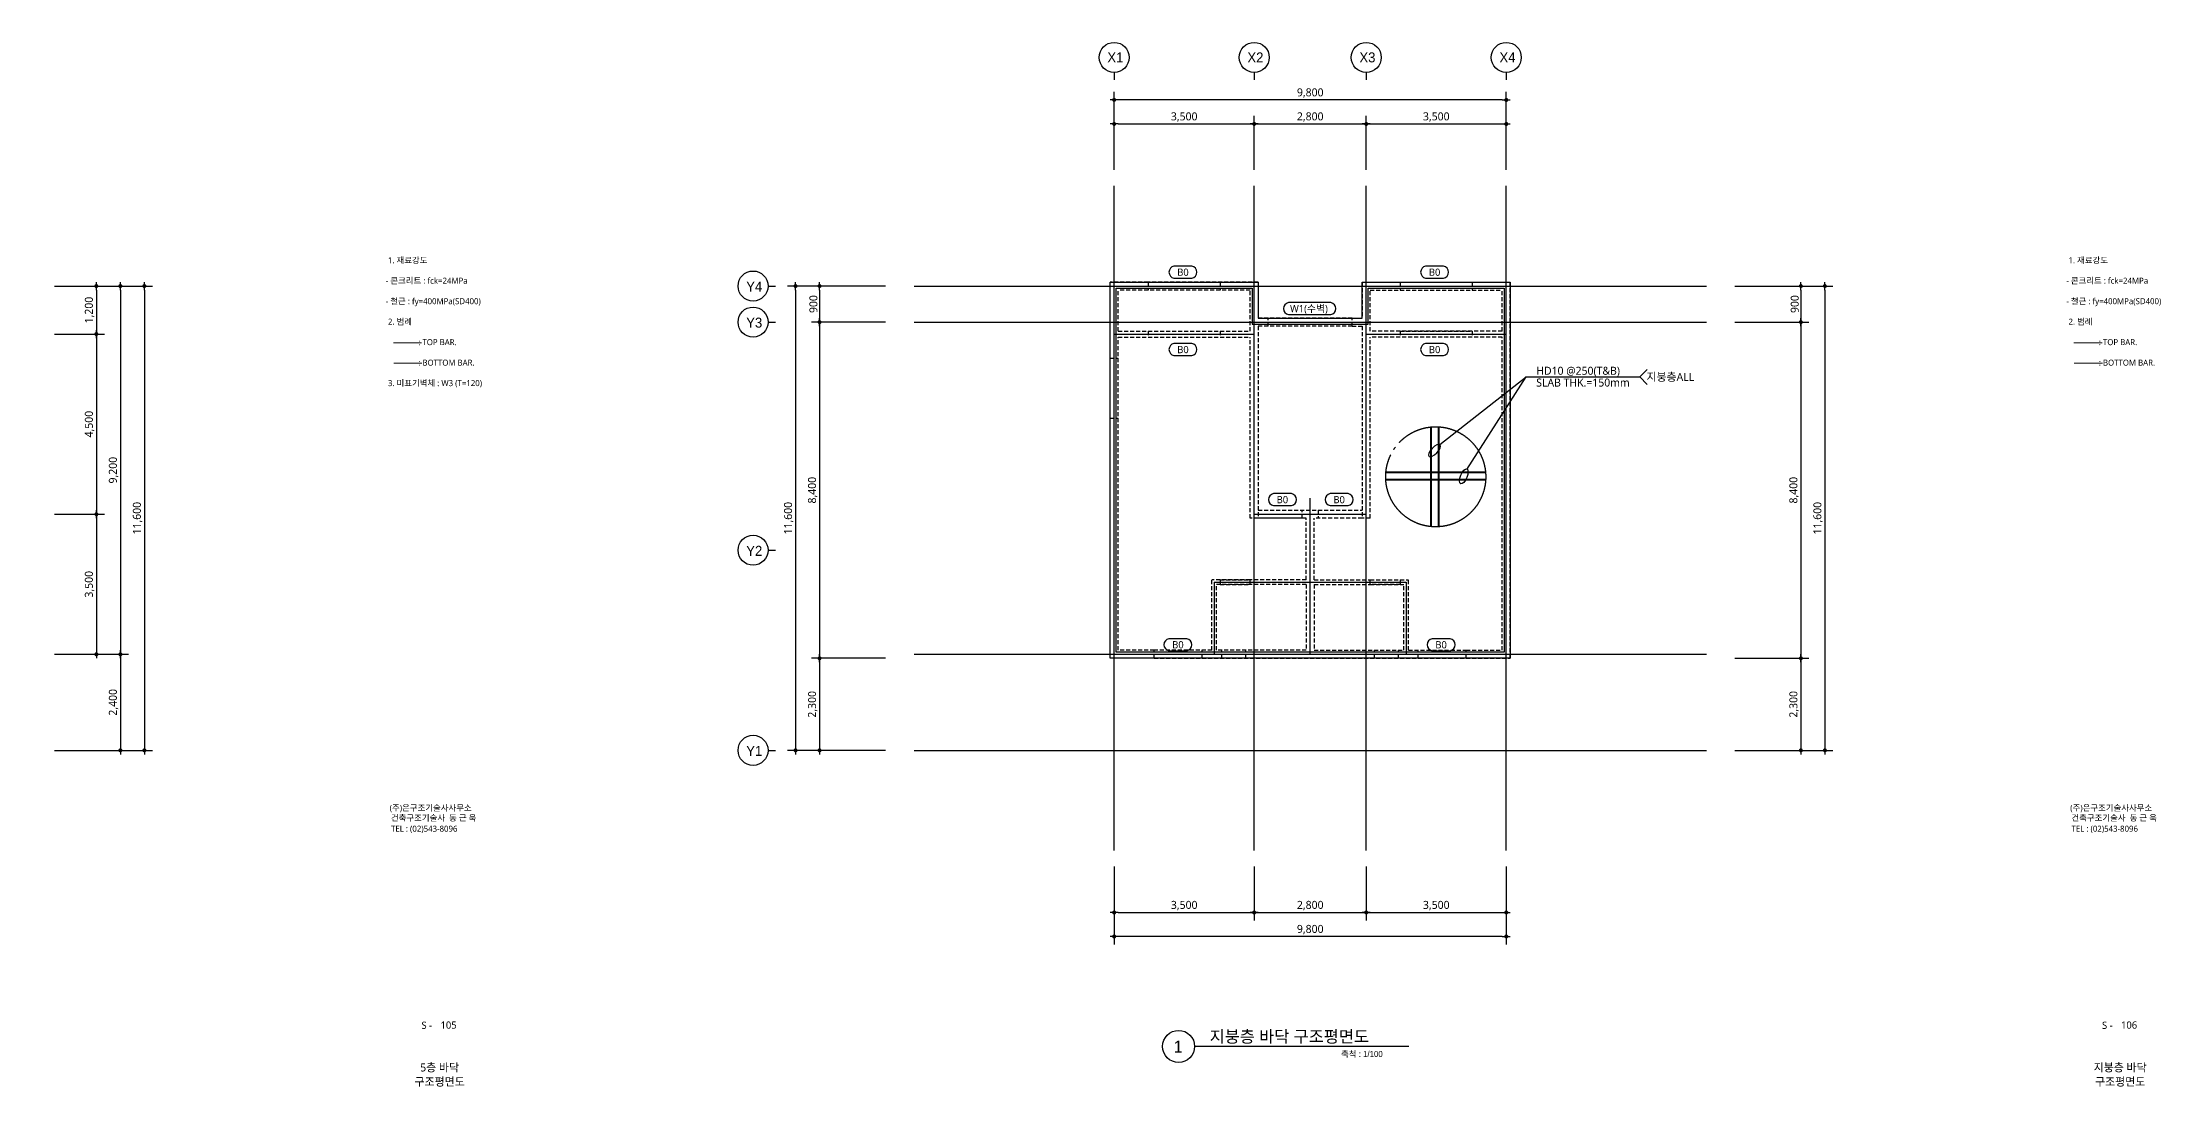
# Model space of a CAD drawing. Extents: x 4530 to 250084, y -28397 to -2308.
# Drawn here: x 197143 to 250084, y -28397 to -2308 of the extents above; entities that cross this region are included whole.
import ezdxf
from ezdxf.enums import TextEntityAlignment as Align

# ---------------------------------------------------------------- set-up
doc = ezdxf.new("R2010")
doc.units = 0
doc.header["$LTSCALE"] = 100
doc.header["$MEASUREMENT"] = 0
doc.header["$PDMODE"] = 34
doc.header["$PDSIZE"] = 3
for name, pattern in [('CENTER2', [16.25, 15, -0.5, 0.25, -0.5]), ('DASHED2', [2.75, 2, -0.75]), ('HID', [3.45, 2.25, -1.2]), ('HIDDEN2', [1.5, 1, -0.5])]:
    doc.linetypes.add(name, pattern=pattern)
doc.layers.get('0').update_dxf_attribs({"linetype": 'CONTINUOUS'})
doc.layers.get('Defpoints').update_dxf_attribs({"color": 171, "linetype": 'CONTINUOUS'})
for name, color, linetype in [('ASYM', 4, 'CONTINUOUS'), ('BCON', 6, 'HIDDEN2'), ('buble', 3, 'CONTINUOUS'), ('cen', 1, 'CONTINUOUS'), ('DIM', 1, 'CONTINUOUS'), ('ELE4', 4, 'CONTINUOUS'), ('S_GIR(RC)', 3, 'HIDDEN2'), ('S_REBAR(B)', 4, 'DASHED2'), ('S_REBAR(T)', 4, 'CONTINUOUS'), ('S_SYM', 6, 'CONTINUOUS'), ('S_SYM(B)', 5, 'CONTINUOUS'), ('S_TXT(G)', 7, 'CONTINUOUS'), ('TEXT', 3, 'CONTINUOUS'), ('TEXT-02', 3, 'CONTINUOUS'), ('TITLE', 3, 'CONTINUOUS')]:
    doc.layers.add(name, color=color, linetype=linetype)
doc.styles.add('EUN-STYLE1', font='malgun.ttf')
doc.styles.add('HY울릉도M', font='')
doc.styles.get("Standard").update_dxf_attribs({"font": 'malgun.ttf'})
doc.styles.add('맑은고딕', font='malgun.ttf')
doc.styles.get('HY울릉도M').set_extended_font_data('HY울릉도M')
doc.dimstyles.new('YenaA1-100', dxfattribs={"dimscale": 100, "dimtxt": 2, "dimasz": 1, "dimexe": 2, "dimexo": 3, "dimgap": 0.5, "dimtad": 1, "dimdec": 0, "dimzin": 9, "dimlunit": 6, "dimtxsty": 'STANDARD', "dimblk": 'dots', "dimcen": 0, "dimclrt": 3, "dimadec": 0, "dimazin": 0, "dimtm": 1e-09, "dimtfac": 1, "dimtdec": 0, "dimtix": 1, "dimtmove": 2, "dimatfit": 3, "dimldrblk": 'dots', "dimfxl": 1, "dimtolj": 1, "dimtzin": 0, "dimarcsym": 0})

# ---------------------------------------------------------------- blocks, each defined once
blk = doc.blocks.new('dfhstj')
at = {"layer": 'BCON'}
for p, q in [((266780, 22017), (265830, 22017)), ((265830, 12617), (265830, 22017)), ((266780, 21817), (266030, 21817)), ((266030, 20792), (266030, 21817)), ((269530, 22017), (266780, 22017)), ((266780, 22017), (266780, 21817)), ((269330, 21817), (266780, 21817)), ((268580, 22017), (268580, 21817)), ((269330, 20792), (269330, 21817)), ((269530, 22017), (269530, 21117)), ((272130, 22017), (272130, 21117)), ((272130, 22017), (273080, 22017)), ((272330, 21817), (273080, 21817)), ((272330, 20792), (272330, 21817)), ((273080, 22017), (275830, 22017)), ((273080, 22017), (273080, 21817)), ((273080, 21817), (275630, 21817)), ((274880, 22017), (274880, 21817)), ((275630, 20792), (275630, 21817)), ((275830, 12617), (275830, 22017)), ((266030, 20792), (266780, 20792)), ((266780, 20792), (266780, 20642)), ((266780, 20792), (269330, 20792)), ((268580, 20792), (268580, 20642)), ((271880, 21117), (269530, 21117)), ((269530, 20917), (269530, 16117)), ((271880, 20917), (269530, 20917)), ((269780, 20917), (269780, 21117)), ((271880, 21117), (272130, 21117)), ((271880, 20917), (271880, 21117)), ((271880, 20917), (272130, 20917)), ((272130, 20917), (272130, 16117)), ((274880, 20792), (272330, 20792)), ((273080, 20792), (273080, 20642)), ((274880, 20792), (274880, 20642)), ((275630, 20792), (274880, 20792)), ((266030, 12817), (266030, 20642)), ((266030, 20642), (266780, 20642)), ((266780, 20642), (269330, 20642)), ((269330, 16117), (269330, 20642)), ((272330, 16117), (272330, 20642)), ((274880, 20642), (272330, 20642)), ((275630, 20642), (274880, 20642)), ((275630, 12817), (275630, 20642)), ((265830, 20117), (266030, 20117)), ((265830, 18617), (266030, 18617)), ((269530, 16117), (269330, 16117)), ((269530, 16317), (272130, 16317)), ((270730, 16117), (269530, 16117)), ((270630, 16117), (270630, 16317)), ((270730, 14577), (270730, 16117)), ((270730, 16117), (270730, 16117)), ((270930, 14577), (270930, 16117)), ((270930, 16117), (270930, 16117)), ((272130, 16117), (270930, 16117)), ((271030, 16317), (271030, 16117)), ((272330, 16117), (272130, 16117)), ((269330, 14577), (268370, 14577)), ((268370, 12817), (268370, 14577)), ((268490, 12817), (268490, 14457)), ((269330, 14457), (268490, 14457)), ((268580, 14577), (268580, 14457)), ((270730, 14577), (269330, 14577)), ((269330, 14457), (269330, 14577)), ((270730, 14457), (269330, 14457)), ((270730, 14457), (270730, 12817)), ((270930, 14577), (272330, 14577)), ((270930, 14457), (270930, 12817)), ((270930, 14457), (272330, 14457)), ((272330, 14577), (273290, 14577)), ((272330, 14457), (272330, 14577)), ((272330, 14457), (273170, 14457)), ((273080, 14577), (273080, 14457)), ((273170, 12817), (273170, 14457)), ((273290, 12817), (273290, 14577)), ((266930, 12817), (266030, 12817)), ((266930, 12617), (266930, 12817)), ((268370, 12817), (266930, 12817)), ((268130, 12617), (268130, 12817)), ((270730, 12817), (268490, 12817)), ((268620, 12617), (268620, 12817)), ((269220, 12617), (269220, 12817)), ((270930, 12817), (273170, 12817)), ((272440, 12617), (272440, 12817)), ((273040, 12617), (273040, 12817)), ((273290, 12817), (274730, 12817)), ((273530, 12617), (273530, 12817)), ((274730, 12817), (275630, 12817)), ((274730, 12617), (274730, 12817)), ((266930, 12617), (265830, 12617)), ((266930, 12617), (274730, 12617)), ((274730, 12617), (275830, 12617))]:
    blk.add_line(p, q, dxfattribs=at)
blk = doc.blocks.new('SYM(B)')
at = {"layer": 'S_SYM', "color": 5, "elevation": 0}
blk.add_lwpolyline([(180, -120, 0.833333), (180, 120), (-180, 120, 0.833333), (-180, -120)], format="xyb", close=True, dxfattribs=at)
blk = doc.blocks.new('dots')
blk.add_line((-1, 0), (1, 0))
at = {"const_width": 0.5}
blk.add_lwpolyline([(-0.25, 0, 1), (0.25, 0, 1)], format="xyb", close=True, dxfattribs=at)
blk = doc.blocks.new('*D180')
at = {"layer": 'Defpoints', "color": 0, "transparency": 16777216}
for p in [(218517, -8396), (215967, -19996), (218517, -19996)]:
    blk.add_point(p, dxfattribs=at)
at = {"layer": 'DIM', "color": 0, "lineweight": -2, "transparency": 16777216}
for p, q in [((218217, -8396), (215767, -8396)), ((215967, -8496), (215967, -19896)), ((218217, -19996), (215767, -19996))]:
    blk.add_line(p, q, dxfattribs=at)
at = {"layer": 'DIM', "color": 0, "lineweight": -2, "transparency": 16777216, "xscale": 100, "yscale": 100, "zscale": 100}
for p, rotation in [((215967, -8396), 90), ((215967, -19996), 270)]:
    blk.add_blockref('dots', p, dxfattribs=dict(at, rotation=rotation))
at = {"layer": 'DIM', "color": 3, "transparency": 16777216, "insert": (215797, -14196), "char_height": 200, "attachment_point": 5, "rotation": 90}
blk.add_mtext('\\A1;11,600', dxfattribs=at)
blk = doc.blocks.new('*D181')
at = {"layer": 'Defpoints', "color": 0, "transparency": 16777216}
for p in [(218517, -17696), (216567, -19996), (218517, -19996)]:
    blk.add_point(p, dxfattribs=at)
at = {"layer": 'DIM', "color": 0, "lineweight": -2, "transparency": 16777216}
for p, q in [((218217, -17696), (216367, -17696)), ((216567, -17796), (216567, -19896)), ((218217, -19996), (216367, -19996))]:
    blk.add_line(p, q, dxfattribs=at)
at = {"layer": 'DIM', "color": 0, "lineweight": -2, "transparency": 16777216, "xscale": 100, "yscale": 100, "zscale": 100}
for p, rotation in [((216567, -17696), 90), ((216567, -19996), 270)]:
    blk.add_blockref('dots', p, dxfattribs=dict(at, rotation=rotation))
at = {"layer": 'DIM', "color": 3, "transparency": 16777216, "insert": (216397, -18846), "char_height": 200, "attachment_point": 5, "rotation": 90}
blk.add_mtext('\\A1;2,300', dxfattribs=at)
blk = doc.blocks.new('*D182')
at = {"layer": 'Defpoints', "color": 0, "transparency": 16777216}
for p in [(218517, -8396), (216567, -9296), (218517, -9296)]:
    blk.add_point(p, dxfattribs=at)
at = {"layer": 'DIM', "color": 0, "lineweight": -2, "transparency": 16777216}
for p, q in [((218217, -8396), (216367, -8396)), ((216567, -8496), (216567, -9196)), ((218217, -9296), (216367, -9296))]:
    blk.add_line(p, q, dxfattribs=at)
at = {"layer": 'DIM', "color": 0, "lineweight": -2, "transparency": 16777216, "xscale": 100, "yscale": 100, "zscale": 100}
for p, rotation in [((216567, -8396), 90), ((216567, -9296), 270)]:
    blk.add_blockref('dots', p, dxfattribs=dict(at, rotation=rotation))
at = {"layer": 'DIM', "color": 3, "transparency": 16777216, "insert": (216414, -8846), "char_height": 200, "attachment_point": 5, "rotation": 90}
blk.add_mtext('\\A1;900', dxfattribs=at)
blk = doc.blocks.new('*D183')
at = {"layer": 'Defpoints', "color": 0, "transparency": 16777216}
for p in [(223930, -3746), (223930, -5796), (233730, -5796)]:
    blk.add_point(p, dxfattribs=at)
at = {"layer": 'DIM', "color": 0, "lineweight": -2, "transparency": 16777216}
for p, q in [((223930, -5496), (223930, -3546)), ((233730, -5496), (233730, -3546)), ((233630, -3746), (224030, -3746))]:
    blk.add_line(p, q, dxfattribs=at)
at = {"layer": 'DIM', "color": 0, "lineweight": -2, "transparency": 16777216, "xscale": 100, "yscale": 100, "zscale": 100, "rotation": 180}
blk.add_blockref('dots', (223930, -3746), dxfattribs=at)
at = {"layer": 'DIM', "color": 0, "lineweight": -2, "transparency": 16777216, "xscale": 100, "yscale": 100, "zscale": 100}
blk.add_blockref('dots', (233730, -3746), dxfattribs=at)
at = {"layer": 'DIM', "color": 3, "transparency": 16777216, "insert": (228830, -3575), "char_height": 200, "attachment_point": 5}
blk.add_mtext('\\A1;9,800', dxfattribs=at)
blk = doc.blocks.new('*D184')
at = {"layer": 'Defpoints', "color": 0, "transparency": 16777216}
for p in [(230230, -4346), (227430, -5796), (230230, -5796)]:
    blk.add_point(p, dxfattribs=at)
at = {"layer": 'DIM', "color": 0, "lineweight": -2, "transparency": 16777216}
for p, q in [((227430, -5496), (227430, -4146)), ((230230, -5496), (230230, -4146)), ((227530, -4346), (230130, -4346))]:
    blk.add_line(p, q, dxfattribs=at)
at = {"layer": 'DIM', "color": 0, "lineweight": -2, "transparency": 16777216, "xscale": 100, "yscale": 100, "zscale": 100, "rotation": 180}
blk.add_blockref('dots', (227430, -4346), dxfattribs=at)
at = {"layer": 'DIM', "color": 0, "lineweight": -2, "transparency": 16777216, "xscale": 100, "yscale": 100, "zscale": 100}
blk.add_blockref('dots', (230230, -4346), dxfattribs=at)
at = {"layer": 'DIM', "color": 3, "transparency": 16777216, "insert": (228830, -4175), "char_height": 200, "attachment_point": 5}
blk.add_mtext('\\A1;2,800', dxfattribs=at)
blk = doc.blocks.new('*D185')
at = {"layer": 'Defpoints', "color": 0, "transparency": 16777216}
for p in [(227430, -4346), (223930, -5796), (227430, -5796)]:
    blk.add_point(p, dxfattribs=at)
at = {"layer": 'DIM', "color": 0, "lineweight": -2, "transparency": 16777216}
for p, q in [((223930, -5496), (223930, -4146)), ((227430, -5496), (227430, -4146)), ((224030, -4346), (227330, -4346))]:
    blk.add_line(p, q, dxfattribs=at)
at = {"layer": 'DIM', "color": 0, "lineweight": -2, "transparency": 16777216, "xscale": 100, "yscale": 100, "zscale": 100, "rotation": 180}
blk.add_blockref('dots', (223930, -4346), dxfattribs=at)
at = {"layer": 'DIM', "color": 0, "lineweight": -2, "transparency": 16777216, "xscale": 100, "yscale": 100, "zscale": 100}
blk.add_blockref('dots', (227430, -4346), dxfattribs=at)
at = {"layer": 'DIM', "color": 3, "transparency": 16777216, "insert": (225680, -4175), "char_height": 200, "attachment_point": 5}
blk.add_mtext('\\A1;3,500', dxfattribs=at)
blk = doc.blocks.new('*D186')
at = {"layer": 'Defpoints', "color": 0, "transparency": 16777216}
for p in [(233730, -4346), (230230, -5796), (233730, -5796)]:
    blk.add_point(p, dxfattribs=at)
at = {"layer": 'DIM', "color": 0, "lineweight": -2, "transparency": 16777216}
for p, q in [((230230, -5496), (230230, -4146)), ((233730, -5496), (233730, -4146)), ((230330, -4346), (233630, -4346))]:
    blk.add_line(p, q, dxfattribs=at)
at = {"layer": 'DIM', "color": 0, "lineweight": -2, "transparency": 16777216, "xscale": 100, "yscale": 100, "zscale": 100, "rotation": 180}
blk.add_blockref('dots', (230230, -4346), dxfattribs=at)
at = {"layer": 'DIM', "color": 0, "lineweight": -2, "transparency": 16777216, "xscale": 100, "yscale": 100, "zscale": 100}
blk.add_blockref('dots', (233730, -4346), dxfattribs=at)
at = {"layer": 'DIM', "color": 3, "transparency": 16777216, "insert": (231980, -4175), "char_height": 200, "attachment_point": 5}
blk.add_mtext('\\A1;3,500', dxfattribs=at)
blk = doc.blocks.new('*D187')
at = {"layer": 'Defpoints', "color": 0, "transparency": 16777216}
for p in [(218517, -9296), (216567, -17696), (218517, -17696)]:
    blk.add_point(p, dxfattribs=at)
at = {"layer": 'DIM', "color": 0, "lineweight": -2, "transparency": 16777216}
for p, q in [((218217, -9296), (216367, -9296)), ((216567, -9396), (216567, -17596)), ((218217, -17696), (216367, -17696))]:
    blk.add_line(p, q, dxfattribs=at)
at = {"layer": 'DIM', "color": 0, "lineweight": -2, "transparency": 16777216, "xscale": 100, "yscale": 100, "zscale": 100}
for p, rotation in [((216567, -9296), 90), ((216567, -17696), 270)]:
    blk.add_blockref('dots', p, dxfattribs=dict(at, rotation=rotation))
at = {"layer": 'DIM', "color": 3, "transparency": 16777216, "insert": (216397, -13496), "char_height": 200, "attachment_point": 5, "rotation": 90}
blk.add_mtext('\\A1;8,400', dxfattribs=at)
blk = doc.blocks.new('*D188')
at = {"layer": 'Defpoints', "color": 0, "transparency": 16777216}
for p in [(239143, -8396), (239143, -19996), (241693, -19996)]:
    blk.add_point(p, dxfattribs=at)
at = {"layer": 'DIM', "color": 0, "lineweight": -2, "transparency": 16777216}
for p, q in [((239443, -8396), (241893, -8396)), ((241693, -8496), (241693, -19896)), ((239443, -19996), (241893, -19996))]:
    blk.add_line(p, q, dxfattribs=at)
at = {"layer": 'DIM', "color": 0, "lineweight": -2, "transparency": 16777216, "xscale": 100, "yscale": 100, "zscale": 100}
for p, rotation in [((241693, -8396), 90), ((241693, -19996), 270)]:
    blk.add_blockref('dots', p, dxfattribs=dict(at, rotation=rotation))
at = {"layer": 'DIM', "color": 3, "transparency": 16777216, "insert": (241523, -14196), "char_height": 200, "attachment_point": 5, "rotation": 90}
blk.add_mtext('\\A1;11,600', dxfattribs=at)
blk = doc.blocks.new('*D189')
at = {"layer": 'Defpoints', "color": 0, "transparency": 16777216}
for p in [(239143, -17696), (239143, -19996), (241093, -19996)]:
    blk.add_point(p, dxfattribs=at)
at = {"layer": 'DIM', "color": 0, "lineweight": -2, "transparency": 16777216}
for p, q in [((239443, -17696), (241293, -17696)), ((241093, -17796), (241093, -19896)), ((239443, -19996), (241293, -19996))]:
    blk.add_line(p, q, dxfattribs=at)
at = {"layer": 'DIM', "color": 0, "lineweight": -2, "transparency": 16777216, "xscale": 100, "yscale": 100, "zscale": 100}
for p, rotation in [((241093, -17696), 90), ((241093, -19996), 270)]:
    blk.add_blockref('dots', p, dxfattribs=dict(at, rotation=rotation))
at = {"layer": 'DIM', "color": 3, "transparency": 16777216, "insert": (240923, -18846), "char_height": 200, "attachment_point": 5, "rotation": 90}
blk.add_mtext('\\A1;2,300', dxfattribs=at)
blk = doc.blocks.new('*D190')
at = {"layer": 'Defpoints', "color": 0, "transparency": 16777216}
for p in [(239143, -8396), (239143, -9296), (241093, -9296)]:
    blk.add_point(p, dxfattribs=at)
at = {"layer": 'DIM', "color": 0, "lineweight": -2, "transparency": 16777216}
for p, q in [((239443, -8396), (241293, -8396)), ((241093, -8496), (241093, -9196)), ((239443, -9296), (241293, -9296))]:
    blk.add_line(p, q, dxfattribs=at)
at = {"layer": 'DIM', "color": 0, "lineweight": -2, "transparency": 16777216, "xscale": 100, "yscale": 100, "zscale": 100}
for p, rotation in [((241093, -8396), 90), ((241093, -9296), 270)]:
    blk.add_blockref('dots', p, dxfattribs=dict(at, rotation=rotation))
at = {"layer": 'DIM', "color": 3, "transparency": 16777216, "insert": (240940, -8846), "char_height": 200, "attachment_point": 5, "rotation": 90}
blk.add_mtext('\\A1;900', dxfattribs=at)
blk = doc.blocks.new('*D191')
at = {"layer": 'Defpoints', "color": 0, "transparency": 16777216}
for p in [(239143, -9296), (239143, -17696), (241093, -17696)]:
    blk.add_point(p, dxfattribs=at)
at = {"layer": 'DIM', "color": 0, "lineweight": -2, "transparency": 16777216}
for p, q in [((239443, -9296), (241293, -9296)), ((241093, -9396), (241093, -17596)), ((239443, -17696), (241293, -17696))]:
    blk.add_line(p, q, dxfattribs=at)
at = {"layer": 'DIM', "color": 0, "lineweight": -2, "transparency": 16777216, "xscale": 100, "yscale": 100, "zscale": 100}
for p, rotation in [((241093, -9296), 90), ((241093, -17696), 270)]:
    blk.add_blockref('dots', p, dxfattribs=dict(at, rotation=rotation))
at = {"layer": 'DIM', "color": 3, "transparency": 16777216, "insert": (240923, -13496), "char_height": 200, "attachment_point": 5, "rotation": 90}
blk.add_mtext('\\A1;8,400', dxfattribs=at)
blk = doc.blocks.new('*D192')
at = {"layer": 'Defpoints', "color": 0, "transparency": 16777216}
for p in [(223930, -22596), (233730, -22596), (223930, -24646)]:
    blk.add_point(p, dxfattribs=at)
at = {"layer": 'DIM', "color": 0, "lineweight": -2, "transparency": 16777216}
for p, q in [((223930, -22896), (223930, -24846)), ((233730, -22896), (233730, -24846)), ((233630, -24646), (224030, -24646))]:
    blk.add_line(p, q, dxfattribs=at)
at = {"layer": 'DIM', "color": 0, "lineweight": -2, "transparency": 16777216, "xscale": 100, "yscale": 100, "zscale": 100, "rotation": 180}
blk.add_blockref('dots', (223930, -24646), dxfattribs=at)
at = {"layer": 'DIM', "color": 0, "lineweight": -2, "transparency": 16777216, "xscale": 100, "yscale": 100, "zscale": 100}
blk.add_blockref('dots', (233730, -24646), dxfattribs=at)
at = {"layer": 'DIM', "color": 3, "transparency": 16777216, "insert": (228830, -24475), "char_height": 200, "attachment_point": 5}
blk.add_mtext('\\A1;9,800', dxfattribs=at)
blk = doc.blocks.new('*D193')
at = {"layer": 'Defpoints', "color": 0, "transparency": 16777216}
for p in [(227430, -22596), (230230, -22596), (230230, -24046)]:
    blk.add_point(p, dxfattribs=at)
at = {"layer": 'DIM', "color": 0, "lineweight": -2, "transparency": 16777216}
for p, q in [((227430, -22896), (227430, -24246)), ((230230, -22896), (230230, -24246)), ((227530, -24046), (230130, -24046))]:
    blk.add_line(p, q, dxfattribs=at)
at = {"layer": 'DIM', "color": 0, "lineweight": -2, "transparency": 16777216, "xscale": 100, "yscale": 100, "zscale": 100, "rotation": 180}
blk.add_blockref('dots', (227430, -24046), dxfattribs=at)
at = {"layer": 'DIM', "color": 0, "lineweight": -2, "transparency": 16777216, "xscale": 100, "yscale": 100, "zscale": 100}
blk.add_blockref('dots', (230230, -24046), dxfattribs=at)
at = {"layer": 'DIM', "color": 3, "transparency": 16777216, "insert": (228830, -23875), "char_height": 200, "attachment_point": 5}
blk.add_mtext('\\A1;2,800', dxfattribs=at)
blk = doc.blocks.new('*D194')
at = {"layer": 'Defpoints', "color": 0, "transparency": 16777216}
for p in [(223930, -22596), (227430, -22596), (227430, -24046)]:
    blk.add_point(p, dxfattribs=at)
at = {"layer": 'DIM', "color": 0, "lineweight": -2, "transparency": 16777216}
for p, q in [((223930, -22896), (223930, -24246)), ((227430, -22896), (227430, -24246)), ((224030, -24046), (227330, -24046))]:
    blk.add_line(p, q, dxfattribs=at)
at = {"layer": 'DIM', "color": 0, "lineweight": -2, "transparency": 16777216, "xscale": 100, "yscale": 100, "zscale": 100, "rotation": 180}
blk.add_blockref('dots', (223930, -24046), dxfattribs=at)
at = {"layer": 'DIM', "color": 0, "lineweight": -2, "transparency": 16777216, "xscale": 100, "yscale": 100, "zscale": 100}
blk.add_blockref('dots', (227430, -24046), dxfattribs=at)
at = {"layer": 'DIM', "color": 3, "transparency": 16777216, "insert": (225680, -23875), "char_height": 200, "attachment_point": 5}
blk.add_mtext('\\A1;3,500', dxfattribs=at)
blk = doc.blocks.new('*D195')
at = {"layer": 'Defpoints', "color": 0, "transparency": 16777216}
for p in [(230230, -22596), (233730, -22596), (233730, -24046)]:
    blk.add_point(p, dxfattribs=at)
at = {"layer": 'DIM', "color": 0, "lineweight": -2, "transparency": 16777216}
for p, q in [((230230, -22896), (230230, -24246)), ((233730, -22896), (233730, -24246)), ((230330, -24046), (233630, -24046))]:
    blk.add_line(p, q, dxfattribs=at)
at = {"layer": 'DIM', "color": 0, "lineweight": -2, "transparency": 16777216, "xscale": 100, "yscale": 100, "zscale": 100, "rotation": 180}
blk.add_blockref('dots', (230230, -24046), dxfattribs=at)
at = {"layer": 'DIM', "color": 0, "lineweight": -2, "transparency": 16777216, "xscale": 100, "yscale": 100, "zscale": 100}
blk.add_blockref('dots', (233730, -24046), dxfattribs=at)
at = {"layer": 'DIM', "color": 3, "transparency": 16777216, "insert": (231980, -23875), "char_height": 200, "attachment_point": 5}
blk.add_mtext('\\A1;3,500', dxfattribs=at)
blk = doc.blocks.new('*D130')
at = {"layer": 'Defpoints', "color": 0, "transparency": 16777216}
for p in [(197143, -8396), (197143, -19996), (199693, -19996)]:
    blk.add_point(p, dxfattribs=at)
at = {"layer": 'DIM', "color": 0, "lineweight": -2, "transparency": 16777216}
for p, q in [((197443, -8396), (199893, -8396)), ((199693, -8496), (199693, -19896)), ((197443, -19996), (199893, -19996))]:
    blk.add_line(p, q, dxfattribs=at)
at = {"layer": 'DIM', "color": 0, "lineweight": -2, "transparency": 16777216, "xscale": 100, "yscale": 100, "zscale": 100}
for p, rotation in [((199693, -8396), 90), ((199693, -19996), 270)]:
    blk.add_blockref('dots', p, dxfattribs=dict(at, rotation=rotation))
at = {"layer": 'DIM', "color": 3, "transparency": 16777216, "insert": (199523, -14196), "char_height": 200, "attachment_point": 5, "rotation": 90}
blk.add_mtext('\\A1;11,600', dxfattribs=at)
blk = doc.blocks.new('*D131')
at = {"layer": 'Defpoints', "color": 0, "transparency": 16777216}
for p in [(197143, -9596), (197143, -14096), (198493, -14096)]:
    blk.add_point(p, dxfattribs=at)
at = {"layer": 'DIM', "color": 0, "lineweight": -2, "transparency": 16777216}
for p, q in [((197443, -9596), (198693, -9596)), ((198493, -9696), (198493, -13996)), ((197443, -14096), (198693, -14096))]:
    blk.add_line(p, q, dxfattribs=at)
at = {"layer": 'DIM', "color": 0, "lineweight": -2, "transparency": 16777216, "xscale": 100, "yscale": 100, "zscale": 100}
for p, rotation in [((198493, -9596), 90), ((198493, -14096), 270)]:
    blk.add_blockref('dots', p, dxfattribs=dict(at, rotation=rotation))
at = {"layer": 'DIM', "color": 3, "transparency": 16777216, "insert": (198323, -11846), "char_height": 200, "attachment_point": 5, "rotation": 90}
blk.add_mtext('\\A1;4,500', dxfattribs=at)
blk = doc.blocks.new('*D132')
at = {"layer": 'Defpoints', "color": 0, "transparency": 16777216}
for p in [(197143, -8396), (197143, -9596), (198493, -9596)]:
    blk.add_point(p, dxfattribs=at)
at = {"layer": 'DIM', "color": 0, "lineweight": -2, "transparency": 16777216}
for p, q in [((197443, -8396), (198693, -8396)), ((198493, -8496), (198493, -9496)), ((197443, -9596), (198693, -9596))]:
    blk.add_line(p, q, dxfattribs=at)
at = {"layer": 'DIM', "color": 0, "lineweight": -2, "transparency": 16777216, "xscale": 100, "yscale": 100, "zscale": 100}
for p, rotation in [((198493, -8396), 90), ((198493, -9596), 270)]:
    blk.add_blockref('dots', p, dxfattribs=dict(at, rotation=rotation))
at = {"layer": 'DIM', "color": 3, "transparency": 16777216, "insert": (198323, -8996), "char_height": 200, "attachment_point": 5, "rotation": 90}
blk.add_mtext('\\A1;1,200', dxfattribs=at)
blk = doc.blocks.new('*D133')
at = {"layer": 'Defpoints', "color": 0, "transparency": 16777216}
for p in [(197143, -14096), (197143, -17596), (198493, -17596)]:
    blk.add_point(p, dxfattribs=at)
at = {"layer": 'DIM', "color": 0, "lineweight": -2, "transparency": 16777216}
for p, q in [((197443, -14096), (198693, -14096)), ((198493, -14196), (198493, -17496)), ((197443, -17596), (198693, -17596))]:
    blk.add_line(p, q, dxfattribs=at)
at = {"layer": 'DIM', "color": 0, "lineweight": -2, "transparency": 16777216, "xscale": 100, "yscale": 100, "zscale": 100}
for p, rotation in [((198493, -14096), 90), ((198493, -17596), 270)]:
    blk.add_blockref('dots', p, dxfattribs=dict(at, rotation=rotation))
at = {"layer": 'DIM', "color": 3, "transparency": 16777216, "insert": (198323, -15846), "char_height": 200, "attachment_point": 5, "rotation": 90}
blk.add_mtext('\\A1;3,500', dxfattribs=at)
blk = doc.blocks.new('*D134')
at = {"layer": 'Defpoints', "color": 0, "transparency": 16777216}
for p in [(197143, -17596), (197143, -19996), (199093, -19996)]:
    blk.add_point(p, dxfattribs=at)
at = {"layer": 'DIM', "color": 0, "lineweight": -2, "transparency": 16777216}
for p, q in [((197443, -17596), (199293, -17596)), ((199093, -17696), (199093, -19896)), ((197443, -19996), (199293, -19996))]:
    blk.add_line(p, q, dxfattribs=at)
at = {"layer": 'DIM', "color": 0, "lineweight": -2, "transparency": 16777216, "xscale": 100, "yscale": 100, "zscale": 100}
for p, rotation in [((199093, -17596), 90), ((199093, -19996), 270)]:
    blk.add_blockref('dots', p, dxfattribs=dict(at, rotation=rotation))
at = {"layer": 'DIM', "color": 3, "transparency": 16777216, "insert": (198923, -18796), "char_height": 200, "attachment_point": 5, "rotation": 90}
blk.add_mtext('\\A1;2,400', dxfattribs=at)
blk = doc.blocks.new('*D135')
at = {"layer": 'Defpoints', "color": 0, "transparency": 16777216}
for p in [(197143, -8396), (197143, -17596), (199093, -17596)]:
    blk.add_point(p, dxfattribs=at)
at = {"layer": 'DIM', "color": 0, "lineweight": -2, "transparency": 16777216}
for p, q in [((197443, -8396), (199293, -8396)), ((199093, -8496), (199093, -17496)), ((197443, -17596), (199293, -17596))]:
    blk.add_line(p, q, dxfattribs=at)
at = {"layer": 'DIM', "color": 0, "lineweight": -2, "transparency": 16777216, "xscale": 100, "yscale": 100, "zscale": 100}
for p, rotation in [((199093, -8396), 90), ((199093, -17596), 270)]:
    blk.add_blockref('dots', p, dxfattribs=dict(at, rotation=rotation))
at = {"layer": 'DIM', "color": 3, "transparency": 16777216, "insert": (198923, -12996), "char_height": 200, "attachment_point": 5, "rotation": 90}
blk.add_mtext('\\A1;9,200', dxfattribs=at)

msp = doc.modelspace()

# ---------------------------------------------------------------- linework, layer by layer
at = {"color": 5, "linetype": 'CENTER2', "ltscale": 3}
msp.add_circle((231966.5, -13161.4), 1250, dxfattribs=at)
at = {"layer": 'ASYM', "color": 7}
msp.add_line((231291, -27392.7), (225940.6, -27392.7), dxfattribs=at)
msp.add_circle((225540.6, -27392.7), 400, dxfattribs=at)
at = {"layer": 'buble'}
for p, q in [((223930.2, -3058), (223930.2, -3245.5)), ((227430.2, -3058), (227430.2, -3245.5)), ((230230.2, -3058), (230230.2, -3245.5)), ((233730.2, -3058), (233730.2, -3245.5)), ((215279.7, -8395.5), (215467.2, -8395.5)), ((215279.7, -9295.5), (215467.2, -9295.5)), ((215279.7, -14995.5), (215467.2, -14995.5)), ((215279.7, -19995.5), (215467.2, -19995.5))]:
    msp.add_line(p, q, dxfattribs=at)
for centre in [(223930.2, -2683), (227430.2, -2683), (230230.2, -2683), (233730.2, -2683), (214904.7, -8395.5), (214904.7, -9295.5), (214904.7, -14995.5), (214904.7, -19995.5)]:
    msp.add_circle(centre, 375, dxfattribs=at)
at = {"layer": 'cen'}
for p, q in [((223930.2, -22495.5), (223930.2, -5895.5)), ((227430.2, -22495.5), (227430.2, -5895.5)), ((230230.2, -22495.5), (230230.2, -5895.5)), ((233730.2, -22495.5), (233730.2, -5895.5)), ((218930.2, -8395.5), (238730.2, -8395.5)), ((218930.2, -9295.5), (238730.2, -9295.5)), ((223930.2, -9595.5), (227430.2, -9595.5)), ((230230.2, -9595.5), (233730.2, -9595.5)), ((228830.2, -17595.5), (228830.2, -13695.5)), ((227430.2, -14095.5), (230230.2, -14095.5)), ((226430.2, -15795.5), (226430.2, -17595.5)), ((226430.2, -15795.5), (231230.2, -15795.5)), ((231230.2, -15795.5), (231230.2, -17595.5)), ((218930.2, -17595.5), (238730.2, -17595.5)), ((218930.2, -19995.5), (238730.2, -19995.5))]:
    msp.add_line(p, q, dxfattribs=at)
at = {"layer": 'ELE4'}
msp.add_lwpolyline([(223830.2, -8295.5), (227530.2, -8295.5), (227530.2, -9195.5), (230130.2, -9195.5), (230130.2, -8295.5), (233830.2, -8295.5), (233830.2, -17695.5), (223830.2, -17695.5), (223830.2, -8295.5)], dxfattribs=at)
msp.add_lwpolyline([(230280.2, -9345.5), (230280.2, -8445.5), (233680.2, -8445.5), (233680.2, -17545.5), (223980.2, -17545.5), (223980.2, -8445.5), (227380.2, -8445.5), (227380.2, -9345.5)], close=True, dxfattribs=at)
at = {"layer": 'S_GIR(RC)'}
for p, q in [((224780.2, -9520.5), (226580.2, -9520.5)), ((231080.2, -9520.5), (232880.2, -9520.5)), ((224780.2, -9670.5), (226580.2, -9670.5)), ((232880.2, -9670.5), (231080.2, -9670.5)), ((227530.2, -13995.5), (228630.2, -13995.5)), ((228630.2, -14195.5), (227530.2, -14195.5)), ((229030.2, -13995.5), (230130.2, -13995.5)), ((230130.2, -14195.5), (229030.2, -14195.5)), ((226580.2, -15735.5), (227330.2, -15735.5)), ((226580.2, -15855.5), (227330.2, -15855.5)), ((230330.2, -15735.5), (231080.2, -15735.5)), ((231080.2, -15855.5), (230330.2, -15855.5))]:
    msp.add_line(p, q, dxfattribs=at)
at = {"layer": 'S_REBAR(B)', "const_width": 50}
for points in [[(232041.5, -11911.4), (232041.5, -14411.4)], [(233216.5, -13236.4), (230716.5, -13236.4)]]:
    msp.add_lwpolyline(points, dxfattribs=at)
at = {"layer": 'S_REBAR(T)', "linetype": 'Continuous', "const_width": 50}
for points in [[(231847.6, -11911.4), (231847.6, -14411.4)], [(233216.5, -13048.8), (230716.5, -13048.8)]]:
    msp.add_lwpolyline(points, dxfattribs=at)
at = {"layer": 'S_SYM'}
for p, q in [((237252.8, -10480.9), (237067.4, -10666.4)), ((232066.1, -12355.5), (234223.7, -10666.4)), ((232742.4, -12975.9), (234223.7, -10666.4)), ((234223.7, -10666.4), (237067.4, -10666.4)), ((237252.8, -10851.8), (237067.4, -10666.4))]:
    msp.add_line(p, q, dxfattribs=at)
at = {"layer": 'S_SYM', "color": 5, "elevation": 0}
msp.add_lwpolyline([(229344.1, -9109.1, 0.8333333), (229344.1, -8809.1), (228288.8, -8809.1, 0.8333333), (228288.8, -9109.1)], format="xyb", close=True, dxfattribs=at)
at = {"layer": 'S_SYM', "extrusion": (0, 0, -1)}
msp.add_ellipse((231936.6, -12506.2), major_axis=(137.9, 144.9), ratio=0.4, dxfattribs=at)
at = {"layer": 'S_SYM'}
msp.add_ellipse((232667.6, -13149.9), major_axis=(74.8, 185.5), ratio=0.4, dxfattribs=at)
at = {"layer": 'TEXT', "const_width": 25}
for points in [[(206626.1, -9813.8), (205914.3, -9813.8)], [(248626.1, -9813.8), (247914.3, -9813.8)]]:
    msp.add_lwpolyline(points, dxfattribs=at)
at = {"layer": 'TEXT', "linetype": 'HID', "ltscale": 0.5, "const_width": 25}
for points in [[(206632.5, -10325.5), (205920.6, -10325.5)], [(248632.5, -10325.5), (247920.6, -10325.5)]]:
    msp.add_lwpolyline(points, dxfattribs=at)

# ---------------------------------------------------------------- block references
msp.add_blockref('dfhstj', (-42000, -30312.1))
at = {"layer": 'S_SYM(B)', "xscale": 1.250000000004547, "yscale": 1.250000000004547, "zscale": 1.250000000004547}
for p in [(225649.6, -8048.9), (231939.3, -8048.9), (225649.6, -9982.5), (231939.3, -9982.5), (228135, -13732), (229552.8, -13732), (225524.1, -17357.3), (232101, -17357.3)]:
    msp.add_blockref('SYM(B)', p, dxfattribs=at)

# ---------------------------------------------------------------- texts
at = {"layer": 'buble', "style": 'HY울릉도M'}
for s, p in [('X1', (223959.9, -2683)), ('X2', (227459.9, -2683)), ('X3', (230259.9, -2683)), ('X4', (233759.9, -2683)), ('Y4', (214934.4, -8409.6)), ('Y3', (214934.4, -9309.6)), ('Y2', (214934.4, -15009.6)), ('Y1', (214934.4, -20009.6))]:
    msp.add_text(s, height=250, dxfattribs=at).set_placement(p, align=Align.MIDDLE)
at = {"layer": 'S_TXT(G)', "style": 'EUN-STYLE1'}
for s, p in [('B0', (225649.6, -8049.2, 0)), ('B0', (231939.3, -8049.2, 0)), ('W1(수벽)', (228798.2, -8959.4, 0)), ('B0', (225649.6, -9982.8, 0)), ('B0', (231939.3, -9982.8, 0)), ('B0', (228135, -13732.2, 0)), ('B0', (229552.8, -13732.2, 0)), ('B0', (225524.1, -17357.6, 0)), ('B0', (232101, -17357.6, 0))]:
    msp.add_text(s, height=180, dxfattribs=at).set_placement(p, align=Align.MIDDLE_CENTER)
at = {"layer": 'TEXT', "style": '맑은고딕'}
for s, p in [('1. 재료강도', (205780.3, -7825.7)), ('1. 재료강도', (247780.3, -7825.7)), ('   - 콘크리트 : fck=24MPa', (205573.8, -8337.4)), ('   - 콘크리트 : fck=24MPa', (247573.8, -8337.4)), ('   - 철근 : fy=400MPa(SD400)', (205573.8, -8849.1)), ('   - 철근 : fy=400MPa(SD400)', (247573.8, -8849.1)), ('2. 범례', (205780.3, -9360.8)), ('2. 범례', (247780.3, -9360.8)), ('          : TOP BAR.', (206030.8, -9872.5)), ('          : TOP BAR.', (248030.8, -9872.5)), ('          : BOTTOM BAR.', (206030.8, -10384.2)), ('          : BOTTOM BAR.', (248030.8, -10384.2)), ('3. 미표기벽체 : W3 (T=120)', (205780.3, -10895.9))]:
    msp.add_text(s, height=150, dxfattribs=at).set_placement(p)
at = {"layer": 'TEXT'}
for s, height, p in [('(주)은구조기술사사무소', 150, (205823.8, -21507.3)), ('건축구조기술사  동 근 욱', 150, (205854.6, -21757.5)), ('(주)은구조기술사사무소', 150, (247823.8, -21507.3)), ('건축구조기술사  동 근 욱', 150, (247854.6, -21757.5)), ('TEL : (02)543-8096', 150, (205857.6, -22028.2)), ('TEL : (02)543-8096', 150, (247857.6, -22028.2)), ('S -', 180, (206618.7, -26954.1)), ('S -', 180, (248618.7, -26954.1))]:
    msp.add_text(s, height=height, dxfattribs=at).set_placement(p)
for s, height, p in [('105', 180, (207295.2, -26949.1)), ('106', 180, (249295.2, -26949.1)), ('5층 바닥', 200, (207071.9, -28018.2)), ('지붕층 바닥', 200, (249071.9, -28018.2)), ('구조평면도', 200, (207071.9, -28375.5)), ('구조평면도', 200, (249071.9, -28375.5))]:
    msp.add_text(s, height=height, dxfattribs=at).set_placement(p, align=Align.CENTER)
at = {"layer": 'TEXT-02', "style": 'EUN-STYLE1'}
for s, p in [('HD10 @250(T&B)', (234479.3, -10512.2)), ('지붕층ALL', (237233.8, -10666.4)), ('SLAB THK.=150mm', (234479.3, -10807))]:
    msp.add_text(s, height=200, dxfattribs=at).set_placement(p, align=Align.MIDDLE_LEFT)
at = {"layer": 'TITLE', "color": 4, "style": 'HY울릉도M'}
for s, p in [('지붕층 바닥 구조평면도', (226315.9, -27295.7)), ('1', (225421.7, -27546.1))]:
    msp.add_text(s, height=300, dxfattribs=at).set_placement(p)
msp.add_text('축척 : 1/100', height=150, dxfattribs=at).set_placement((230642.1, -27655.1), align=Align.RIGHT)

# ---------------------------------------------------------------- dimensions: what is measured, and where the dimension line sits
at = {"layer": 'DIM'}
for base, p1, p2, angle, picture, middle in [((223930.2, -3745.5), (233730.2, -5795.5), (223930.2, -5795.5), 180, '*D183', (228830.2, -3575.4)), ((199693.2, -19995.5), (197143.2, -8395.5), (197143.2, -19995.5), 270, '*D130', (199522.6, -14195.5)), ((198493.2, -9595.5), (197143.2, -8395.5), (197143.2, -9595.5), 270, '*D132', (198322.6, -8995.5)), ((199093.2, -17595.5), (197143.2, -8395.5), (197143.2, -17595.5), 270, '*D135', (198923.1, -12995.5)), ((215967.2, -19995.5), (218517.2, -8395.5), (218517.2, -19995.5), 270, '*D180', (215796.6, -14195.5)), ((216567.2, -9295.5), (218517.2, -8395.5), (218517.2, -9295.5), 270, '*D182', (216413.9, -8845.5)), ((241693.2, -19995.5), (239143.2, -8395.5), (239143.2, -19995.5), 270, '*D188', (241522.6, -14195.5)), ((241093.2, -9295.5), (239143.2, -8395.5), (239143.2, -9295.5), 270, '*D190', (240939.9, -8845.5)), ((198493.2, -14095.5), (197143.2, -9595.5), (197143.2, -14095.5), 270, '*D131', (198323.1, -11845.5)), ((216567.2, -17695.5), (218517.2, -9295.5), (218517.2, -17695.5), 270, '*D187', (216397.1, -13495.5)), ((241093.2, -17695.5), (239143.2, -9295.5), (239143.2, -17695.5), 270, '*D191', (240923.1, -13495.5)), ((198493.2, -17595.5), (197143.2, -14095.5), (197143.2, -17595.5), 270, '*D133', (198323.1, -15845.5)), ((199093.2, -19995.5), (197143.2, -17595.5), (197143.2, -19995.5), 270, '*D134', (198923.1, -18795.5)), ((216567.2, -19995.5), (218517.2, -17695.5), (218517.2, -19995.5), 270, '*D181', (216397.1, -18845.5)), ((241093.2, -19995.5), (239143.2, -17695.5), (239143.2, -19995.5), 270, '*D189', (240923.1, -18845.5)), ((223930.2, -24645.5), (233730.2, -22595.5), (223930.2, -22595.5), 180, '*D192', (228830.2, -24475.4))]:
    dim = msp.add_linear_dim(base=base, p1=p1, p2=p2, angle=angle, dimstyle='YenaA1-100', dxfattribs=at)
    dim.commit()
    dim.dimension.update_dxf_attribs({"geometry": picture, "text_midpoint": middle})
for base, p1, p2, picture, middle in [((227430.2, -4345.5), (223930.2, -5795.5), (227430.2, -5795.5), '*D185', (225680.2, -4175.4)), ((230230.2, -4345.5), (227430.2, -5795.5), (230230.2, -5795.5), '*D184', (228830.2, -4175.4)), ((233730.2, -4345.5), (230230.2, -5795.5), (233730.2, -5795.5), '*D186', (231980.2, -4175.4)), ((227430.2, -24045.5), (223930.2, -22595.5), (227430.2, -22595.5), '*D194', (225680.2, -23875.4)), ((230230.2, -24045.5), (227430.2, -22595.5), (230230.2, -22595.5), '*D193', (228830.2, -23875.4)), ((233730.2, -24045.5), (230230.2, -22595.5), (233730.2, -22595.5), '*D195', (231980.2, -23875.4))]:
    dim = msp.add_linear_dim(base=base, p1=p1, p2=p2, dimstyle='YenaA1-100', dxfattribs=at)
    dim.commit()
    dim.dimension.update_dxf_attribs({"geometry": picture, "text_midpoint": middle})

doc.saveas('drawing.dxf')
